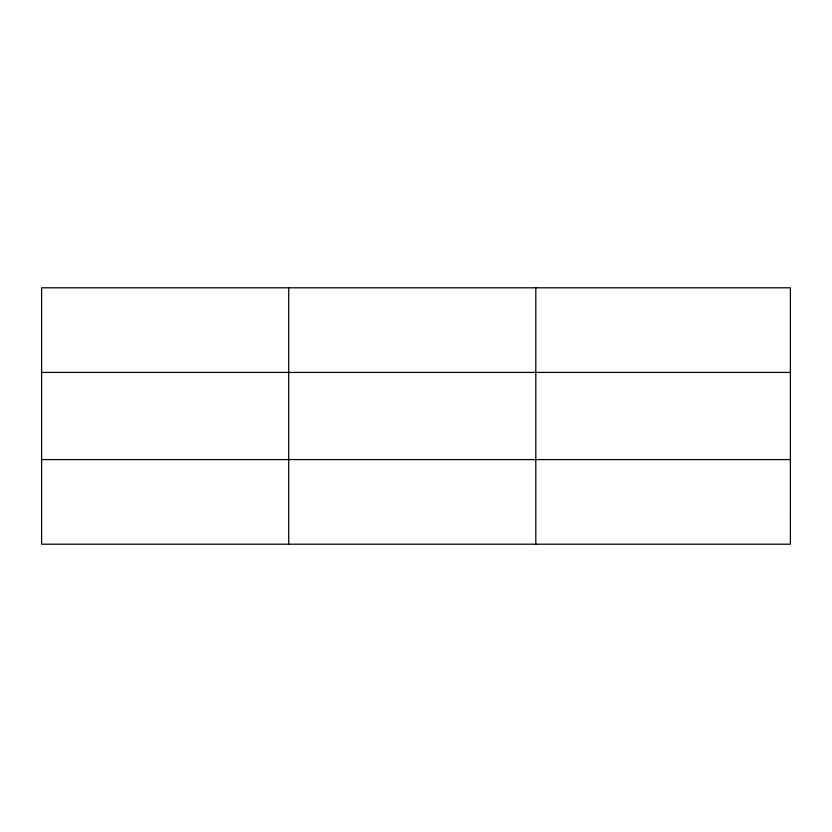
<?xml version="1.0" encoding="UTF-8"?>
<svg xmlns="http://www.w3.org/2000/svg" width="832" height="832" viewBox="0 0 832 832"><rect width="100%" height="100%" fill="white"/><g stroke="black" fill="none" stroke-linecap="round" stroke-linejoin="round"><path stroke-width="1.25" d="M288.704 544.201L288.704 287.799M535.808 544.201L535.808 287.799M41.6 372.414L790.4 372.414M41.6 459.586L790.4 459.586M790.4 515.996L790.4 544.201L41.6 544.201L41.6 287.799L790.4 287.799L790.4 515.996"/></g></svg>
